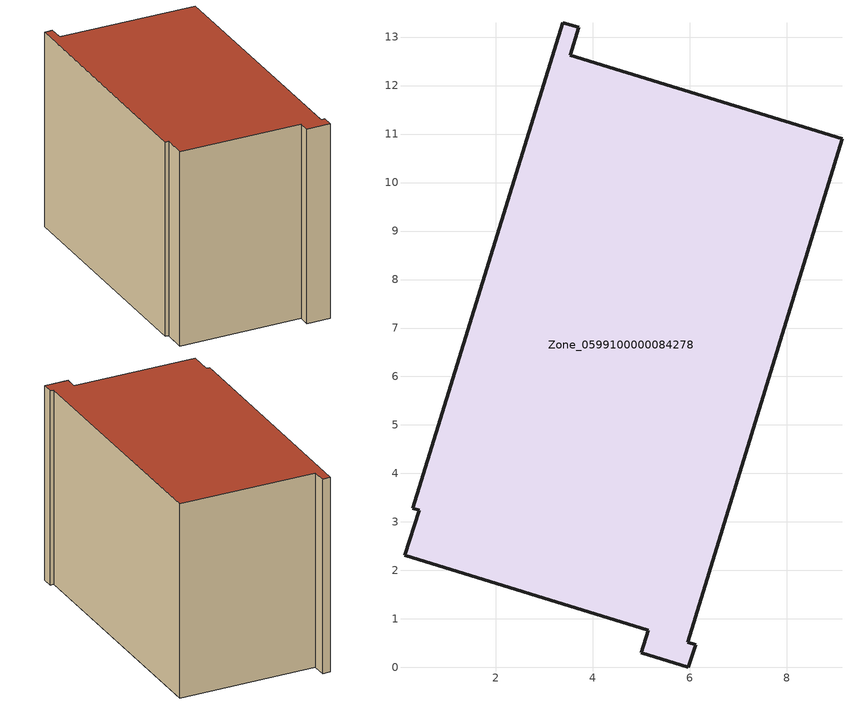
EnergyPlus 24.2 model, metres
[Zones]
Zone_0599100000084278
 floor ground (C_G): 0.29,3.29 3.38,13.3 3.71,13.2 3.54,12.62 9.14,10.9 5.96,0.52 6.12,0.47 5.97,0 5,0.3 5.15,0.77 0.12,2.31 0.42,3.24 z0
 wall outside (C_F): 5.96,0.52 9.14,10.9 3.54,12.62 3.71,13.2 3.38,13.3 0.29,3.29 0.42,3.24 0.12,2.31 5.15,0.77 5,0.3 5.97,0 6.12,0.47 5.96,0.52 z0:8.42
 roof outside (C_R): 0.42,3.24 0.12,2.31 5.15,0.77 5,0.3 5.97,0 6.12,0.47 5.96,0.52 9.14,10.9 3.54,12.62 3.71,13.2 3.38,13.3 0.29,3.29 z8.42
[BUILDING]
Pand.0599100000084278: North Axis=0; Terrain=City; Loads Convergence Tolerance Value=0.04; Temperature Convergence Tolerance Value=0.4; Solar Distribution=FullExterior; Maximum Number of Warmup Days=25; Minimum Number of Warmup Days=1
[Site:Location]
Rotterdam.The.Hague.AP_ZH_NLD Design_Conditions: Latitude=51.96; Longitude=4.45; Time Zone=1; Elevation=-4.5
[SITE:GROUNDTEMPERATURE:BUILDINGSURFACE]
18, 18, 18, 18, 18, 18, 18, 18, 18, 18, 18, 18
[MATERIAL] Thermal Absorptance=0.9; Solar Absorptance=0.7; Visible Absorptance=0.7
Name | Roughness | Thickness | Conductivity | Density | Specific Heat
G.TC.1975-1991 | MediumSmooth | 0.15 | 0.288461 | 540 | 1210
F.TC.1975-1991 | Rough | 0.3 | 0.230769 | 1920 | 840
R.TC.1975-1991 | MediumRough | 0.2 | 0.153846 | 1500 | 1000
[CONSTRUCTION]
C_G: G.TC.1975-1991
C_F: F.TC.1975-1991
C_R: R.TC.1975-1991
[ZONE]
Zone_0599100000084278: Type=1; Multiplier=1; Ceiling Height=Autocalculate; Volume=Autocalculate; Floor Area=autocalculate; Part of Total Floor Area=Yes
[ZONEINFILTRATION:DESIGNFLOWRATE]
Infil_Zone_0599100000084278: Zone or ZoneList or Space or SpaceList=Zone_0599100000084278; Schedule=AlwaysOn; Design Flow Rate Calculation Method=Flow/Area; Flow Rate per Floor Area=0.003; Constant Term Coefficient=1; Temperature Term Coefficient=0; Velocity Term Coefficient=0; Velocity Squared Term Coefficient=0
[HVACTEMPLATE:ZONE:IDEALLOADSAIRSYSTEM]
Zone_0599100000084278: Maximum Heating Supply Air Temperature=50; Minimum Cooling Supply Air Temperature=13; Maximum Heating Supply Air Humidity Ratio=0.0156; Minimum Cooling Supply Air Humidity Ratio=0.0077; Heating Limit=NoLimit; Cooling Limit=NoLimit; Dehumidification Control Type=ConstantSensibleHeatRatio; Cooling Sensible Heat Ratio=0.7; Dehumidification Setpoint=60; Humidification Control Type=None; Humidification Setpoint=30; Outdoor Air Method=None; Outdoor Air Flow Rate per Person=0.00944; Outdoor Air Flow Rate per Zone Floor Area=0; Outdoor Air Flow Rate per Zone=0; Demand Controlled Ventilation Type=None; Outdoor Air Economizer Type=NoEconomizer; Heat Recovery Type=None; Sensible Heat Recovery Effectiveness=0.7; Latent Heat Recovery Effectiveness=0.65
[ZONECONTROL:THERMOSTAT]
ThermostatControl_Zone_0599100000084278: Zone or ZoneList=Zone_0599100000084278; Control Type Schedule=DualSetpointControlType; Control 1=Thermostat_Zone_0599100000084278; Temperature Difference Between Cutout And Setpoint=0
[THERMOSTATSETPOINT:DUALSETPOINT]
Thermostat_Zone_0599100000084278: Heating Setpoint Temperature Schedule=HeatingSetpoint_Zone_0599100000084278; Cooling Setpoint Temperature Schedule=CoolingSetpoint_Zone_0599100000084278
[SCHEDULE:COMPACT]
HeatingSetpoint_Zone_0599100000084278: Through: 12/31, For: AllDays, Until: 24:00, 21
CoolingSetpoint_Zone_0599100000084278: Through: 12/31, For: AllDays, Until: 24:00, 24
DualSetpointControlType: Through: 12/31, For: AllDays, Until: 24:00, 4
AlwaysOn: Through: 12/31, For: AllDays, Until: 24:00, 1
